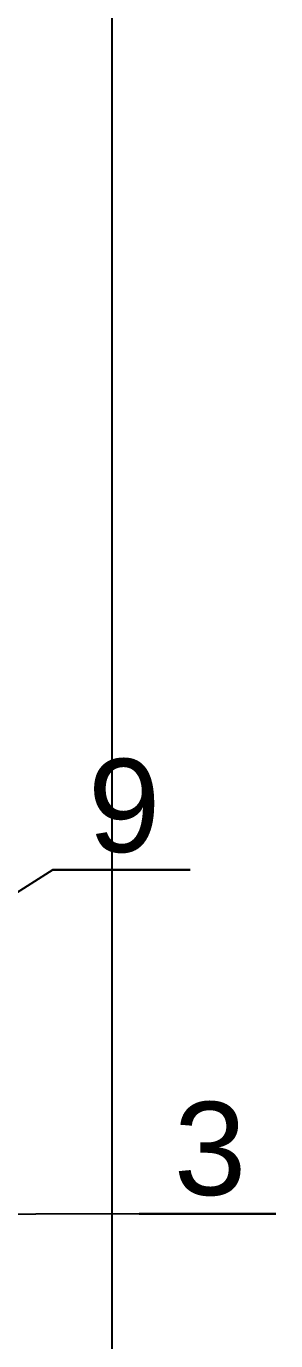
# Model space of a CAD drawing. Extents: x 3 to 294, y 5 to 205.
# Drawn here: x 242.1 to 249.52, y 71.82 to 110.93 of the extents above; entities that cross this region are included whole.
import ezdxf

# ---------------------------------------------------------------- set-up
doc = ezdxf.new("R2010")
doc.units = 0
doc.layers.get('0').update_dxf_attribs({"linetype": 'CONTINUOUS'})
picture_1 = doc.add_image_def('image2.jpg', size_in_pixel=(516, 497))

msp = doc.modelspace()

# ---------------------------------------------------------------- linework, layer by layer
at = {"color": 7}
for points in [[(242.8875, 85.830833), (233.397778, 79.798333)], [(242.8875, 85.830833), (246.979722, 85.830833)], [(246.979722, 85.830833), (242.8875, 85.830833)], [(242.8875, 85.830833), (246.979722, 85.830833)], [(246.979722, 85.830833), (242.8875, 85.830833)], [(242.8875, 85.830833), (246.979722, 85.830833)], [(246.979722, 85.830833), (242.8875, 85.830833)], [(245.462778, 75.600278), (236.22, 75.565)], [(245.462778, 75.600278), (249.519722, 75.600278)], [(249.519722, 75.600278), (245.462778, 75.600278)], [(245.462778, 75.600278), (249.519722, 75.600278)], [(249.519722, 75.600278), (245.462778, 75.600278)], [(245.462778, 75.600278), (249.519722, 75.600278)], [(249.519722, 75.600278), (245.462778, 75.600278)]]:
    msp.add_lwpolyline(points, dxfattribs=at)

# ---------------------------------------------------------------- texts
at = {"color": 7, "char_height": 2.77273, "attachment_point": 1}
for s, insert in [('{\\fArialUnicodeMS|b0|i0|c0;9}', (243.937255, 89.136692)), ('{\\fArialUnicodeMS|b0|i0|c0;3}', (246.490846, 78.930476))]:
    msp.add_mtext(s, dxfattribs=dict(at, insert=insert))

# ---------------------------------------------------------------- pictures from other files: only their frames are drawn
image = msp.add_image(picture_1, insert=(169.817869, 44.210531), size_in_units=(74.83032, 72.278213))
image.dxf.flags = 7

doc.saveas('drawing.dxf')
